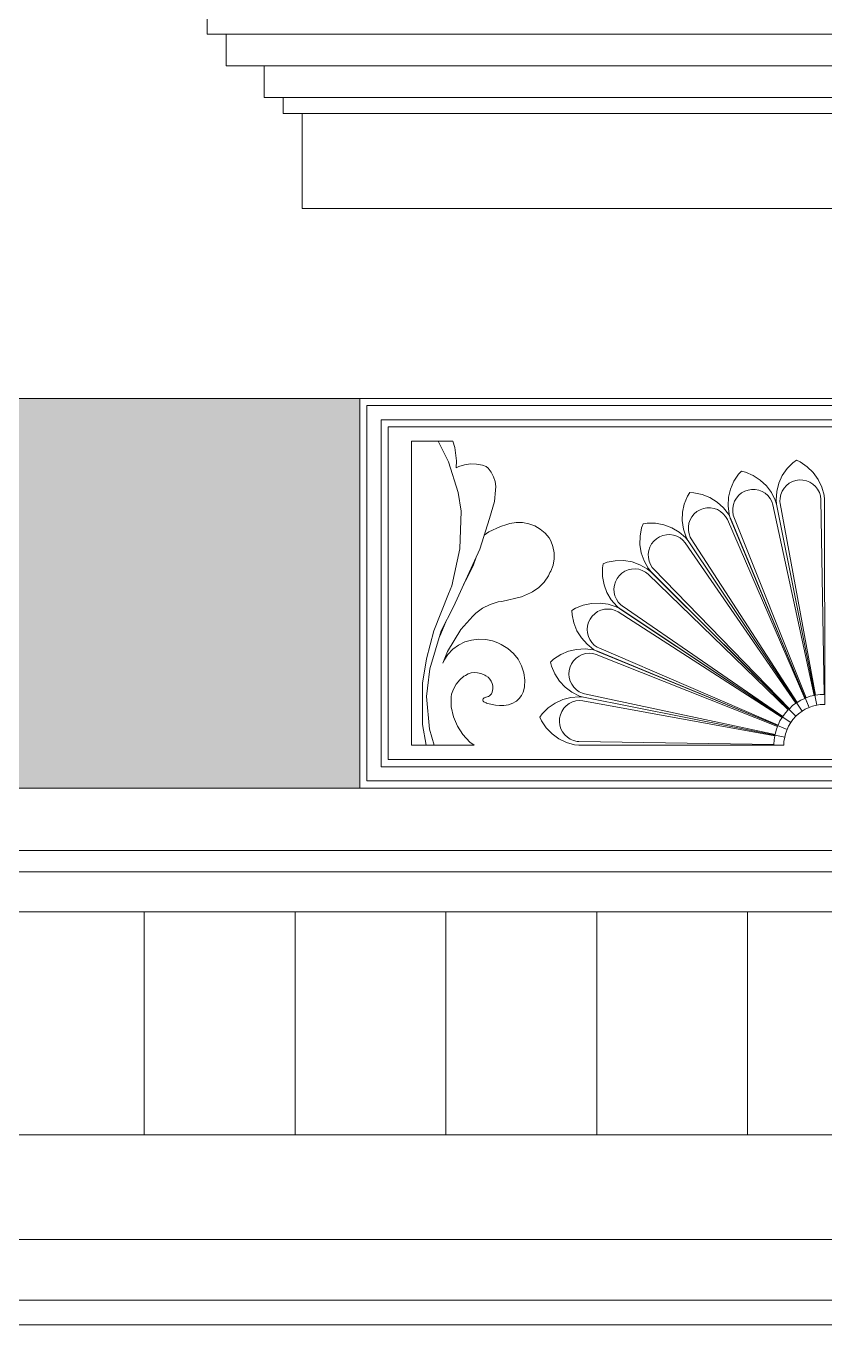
# Model space of a CAD drawing. Header units: millimetres. Extents: x 1177761 to 1329492, y 746793 to 827002.
# Drawn here: x 1236380 to 1237220, y 814990 to 816369 of the extents above; entities that cross this region are included whole.
import ezdxf

# ---------------------------------------------------------------- set-up
doc = ezdxf.new("R2010")
doc.units = ezdxf.units.MM
doc.layers.add('wall', color=5, linetype='Continuous', lineweight=30)

msp = doc.modelspace()

# ---------------------------------------------------------------- hatches: boundary and pattern name
at = {"layer": 'wall', "lineweight": 20, "ltscale": 2}
h = msp.add_hatch(dxfattribs=at)
h.set_pattern_fill('AR18', color=251, scale=20, style=0)
h.set_pattern_definition([(0, (-220131.96, 1390884.34), (100, 64), [192.5, -7.5]), (0, (-220231.96, 1390891.84), (100, 64), [192.5, -7.5]), (90, (-220131.96, 1390884.34), (-100, 64), [-71.5, 56.5]), (90, (-220139.46, 1390884.34), (-100, 64), [-71.5, 56.5])])
h.paths.add_polyline_path([(1236039.8, 817677.8), (1236002.3, 817677.8), (1236002.3, 817927.8), (1236039.8, 817927.8), (1236039.8, 817977.8), (1236002.3, 817977.8), (1236002.3, 818227.8), (1236039.8, 818227.8), (1236039.8, 818277.8), (1236002.3, 818277.8), (1236002.3, 818427.8), (1236077.3, 818427.8), (1236077.3, 818477.8), (1234662.5, 818477.8), (1234662.5, 816377.8), (1236002.3, 816377.8), (1236002.3, 816427.8), (1236039.8, 816427.8), (1236039.8, 816477.8), (1236002.3, 816477.8), (1236002.3, 816727.8), (1236039.8, 816727.8), (1236039.8, 816777.8), (1236002.3, 816777.8), (1236002.3, 817027.8), (1236039.8, 817027.8), (1236039.8, 817077.8), (1236002.3, 817077.8), (1236002.3, 817327.8), (1236039.8, 817327.8), (1236039.8, 817377.8), (1236002.3, 817377.8), (1236002.3, 817627.8), (1236039.8, 817627.8)])
h.paths.add_polyline_path([(1234662.5, 818477.8), (1234282.2, 818477.8), (1234282.2, 818427.8), (1234432.2, 818427.8), (1234432.2, 818277.8), (1234394.7, 818277.8), (1234394.7, 818227.8), (1234532.2, 818227.8), (1234532.2, 817977.8), (1234394.7, 817977.8), (1234394.7, 817927.8), (1234432.2, 817927.8), (1234432.2, 817677.8), (1234394.7, 817677.8), (1234394.7, 817627.8), (1234532.2, 817627.8), (1234532.2, 817377.8), (1234394.7, 817377.8), (1234394.7, 817327.8), (1234432.2, 817327.8), (1234432.2, 817077.8), (1234394.7, 817077.8), (1234394.7, 817027.8), (1234532.2, 817027.8), (1234532.2, 816777.8), (1234394.7, 816777.8), (1234394.7, 816727.8), (1234432.2, 816727.8), (1234432.2, 816477.8), (1234394.7, 816477.8), (1234394.7, 816427.8), (1234532.2, 816427.8), (1234532.2, 816377.8), (1234662.5, 816377.8)])
h.paths.add_polyline_path([(1236283.9, 815977.8), (1234662.5, 815977.8), (1234662.5, 815773.4, -0.10577), (1234618.5, 815567.8), (1236210, 815567.8, -0.248835)])
h.paths.add_polyline_path([(1234662.5, 815977.8), (1234432.2, 815977.8), (1234432.2, 815877.8), (1234394.7, 815877.8), (1234394.7, 815827.8), (1234532.2, 815827.8), (1234532.2, 815577.8), (1234282.4, 815577.8), (1234282.4, 815567.8), (1234618.5, 815567.8, 0.10577), (1234662.5, 815773.4)])
h.paths.add_polyline_path([(1236730.6, 815977.8), (1236382.1, 815977.8), (1236283.9, 815977.8, 0.248835), (1236210, 815567.8), (1236730.6, 815567.8)])
h.paths.add_polyline_path([(1236570.2, 816627.8), (1236670.2, 816627.8), (1236670.2, 816677.8), (1236645.2, 816677.8), (1236645.2, 816927.8), (1236670.2, 816927.8), (1236670.2, 816977.8), (1236570.2, 816977.8), (1236570.2, 817227.8), (1236670.2, 817227.8), (1236670.2, 817277.8), (1236645.2, 817277.8), (1236645.2, 817527.8), (1236670.2, 817527.8), (1236670.2, 817577.8), (1236570.2, 817577.8), (1236570.2, 817827.8), (1236670.2, 817827.8), (1236670.2, 817877.8), (1236645.2, 817877.8), (1236645.2, 818127.8), (1236670.2, 818127.8), (1236670.2, 818177.8), (1236570.2, 818177.8), (1236570.2, 818427.8), (1236720.2, 818427.8), (1236720.2, 818177.8), (1236720.2, 818127.8), (1236720.2, 817877.8), (1236720.2, 817827.8), (1236720.2, 817577.8), (1236720.2, 817527.8), (1236720.2, 817277.8), (1236720.2, 817227.8), (1236720.2, 816977.8), (1236720.2, 816927.8), (1236720.2, 816677.8), (1236720.2, 816627.8), (1236720.2, 816377.8), (1236745.4, 816377.8), (1236745.4, 816395), (1236745.4, 816395.5), (1236745.4, 818452.8), (1238595.4, 818452.8), (1238595.4, 816395.5), (1238595.4, 816395), (1238595.4, 816377.8), (1238620.5, 816377.8), (1238620.5, 816627.8), (1238620.5, 816677.8), (1238620.5, 816927.8), (1238620.5, 816977.8), (1238620.5, 817227.8), (1238620.5, 817277.8), (1238620.5, 817527.8), (1238620.5, 817577.8), (1238620.5, 817827.8), (1238620.5, 817877.8), (1238620.5, 818127.8), (1238620.5, 818177.8), (1238620.5, 818427.8), (1238770.5, 818427.8), (1238770.5, 818177.8), (1238670.5, 818177.8), (1238670.5, 818127.8), (1238695.5, 818127.8), (1238695.5, 817877.8), (1238670.5, 817877.8), (1238670.5, 817827.8), (1238770.5, 817827.8), (1238770.5, 817577.8), (1238670.5, 817577.8), (1238670.5, 817527.8), (1238695.5, 817527.8), (1238695.5, 817277.8), (1238670.5, 817277.8), (1238670.5, 817227.8), (1238770.5, 817227.8), (1238770.5, 816977.8), (1238670.5, 816977.8), (1238670.5, 816927.8), (1238695.5, 816927.8), (1238695.5, 816677.8), (1238670.5, 816677.8), (1238670.5, 816627.8), (1238770.5, 816627.8), (1238770.5, 816377.8), (1238870.2, 816377.8), (1238870.2, 816627.8), (1238970.2, 816627.8), (1238970.2, 816677.8), (1238945.2, 816677.8), (1238945.2, 816927.8), (1238970.2, 816927.8), (1238970.2, 816977.8), (1238870.2, 816977.8), (1238870.2, 817227.8), (1238970.2, 817227.8), (1238970.2, 817277.8), (1238945.2, 817277.8), (1238945.2, 817527.8), (1238970.2, 817527.8), (1238970.2, 817577.8), (1238870.2, 817577.8), (1238870.2, 817827.8), (1238970.2, 817827.8), (1238970.2, 817877.8), (1238945.2, 817877.8), (1238945.2, 818127.8), (1238970.2, 818127.8), (1238970.2, 818177.8), (1238870.2, 818177.8), (1238870.2, 818427.8), (1239020.2, 818427.8), (1239020.2, 818177.8), (1239020.2, 818127.8), (1239020.2, 817877.8), (1239020.2, 817827.8), (1239020.2, 817577.8), (1239020.2, 817527.8), (1239020.2, 817277.8), (1239020.2, 817227.8), (1239020.2, 816977.8), (1239020.2, 816927.8), (1239020.2, 816677.8), (1239020.2, 816627.8), (1239020.2, 816377.8), (1239045.2, 816377.8), (1239045.2, 816395), (1239045.2, 816395.5), (1239045.2, 818452.8), (1240895.2, 818452.8), (1240895.2, 816395.5), (1240895.2, 816395), (1240895.2, 816377.8), (1240920.5, 816377.8), (1240920.5, 816627.8), (1240920.5, 816677.8), (1240920.5, 816927.8), (1240920.5, 816977.8), (1240920.5, 817227.8), (1240920.5, 817277.8), (1240920.5, 817527.8), (1240920.5, 817577.8), (1240920.5, 817827.8), (1240920.5, 817877.8), (1240920.5, 818127.8), (1240920.5, 818177.8), (1240920.5, 818427.8), (1241070.5, 818427.8), (1241070.5, 818177.8), (1240970.5, 818177.8), (1240970.5, 818127.8), (1240995.5, 818127.8), (1240995.5, 817877.8), (1240970.5, 817877.8), (1240970.5, 817827.8), (1241070.5, 817827.8), (1241070.5, 817577.8), (1240970.5, 817577.8), (1240970.5, 817527.8), (1240995.5, 817527.8), (1240995.5, 817277.8), (1240970.5, 817277.8), (1240970.5, 817227.8), (1241070.5, 817227.8), (1241070.5, 816977.8), (1240970.5, 816977.8), (1240970.5, 816927.8), (1240995.5, 816927.8), (1240995.5, 816677.8), (1240970.5, 816677.8), (1240970.5, 816627.8), (1241070.5, 816627.8), (1241070.5, 816377.8), (1241380.2, 816377.8), (1241480.4, 816377.8), (1241480.4, 816627.8), (1241580.4, 816627.8), (1241580.4, 816677.8), (1241555.4, 816677.8), (1241555.4, 816927.8), (1241580.4, 816927.8), (1241580.4, 816977.8), (1241480.4, 816977.8), (1241480.4, 817227.8), (1241580.4, 817227.8), (1241580.4, 817277.8), (1241555.4, 817277.8), (1241555.4, 817527.8), (1241580.4, 817527.8), (1241580.4, 817577.8), (1241480.4, 817577.8), (1241480.4, 817827.8), (1241580.4, 817827.8), (1241580.4, 817877.8), (1241555.4, 817877.8), (1241555.4, 818127.8), (1241580.4, 818127.8), (1241580.4, 818177.8), (1241480.4, 818177.8), (1241480.4, 818427.8), (1241630.4, 818427.8), (1241630.4, 818177.8), (1241630.4, 818127.8), (1241630.4, 817877.8), (1241630.4, 817827.8), (1241630.4, 817577.8), (1241630.4, 817527.8), (1241630.4, 817277.8), (1241630.4, 817227.8), (1241630.4, 816977.8), (1241630.4, 816927.8), (1241630.4, 816677.8), (1241630.4, 816627.8), (1241630.4, 816378), (1241660.4, 816378), (1241660.4, 818452.8), (1242730.5, 818452.8), (1242730.5, 816378), (1242760.9, 816378), (1242760.9, 816627.8), (1242760.9, 816677.8), (1242760.9, 816927.8), (1242760.9, 816977.8), (1242760.9, 817227.8), (1242760.9, 817277.8), (1242760.9, 817527.8), (1242760.9, 817577.8), (1242760.9, 817827.8), (1242760.9, 817877.8), (1242760.9, 818127.8), (1242760.9, 818177.8), (1242760.9, 818427.8), (1242910.9, 818427.8), (1242910.9, 818177.8), (1242810.9, 818177.8), (1242810.9, 818127.8), (1242835.9, 818127.8), (1242835.9, 817877.8), (1242810.9, 817877.8), (1242810.9, 817827.8), (1242910.9, 817827.8), (1242910.9, 817577.8), (1242810.9, 817577.8), (1242810.9, 817527.8), (1242835.9, 817527.8), (1242835.9, 817277.8), (1242810.9, 817277.8), (1242810.9, 817227.8), (1242910.9, 817227.8), (1242910.9, 816977.8), (1242810.9, 816977.8), (1242810.9, 816927.8), (1242835.9, 816927.8), (1242835.9, 816677.8), (1242810.9, 816677.8), (1242810.9, 816627.8), (1242910.9, 816627.8), (1242910.9, 816377.8), (1243279.6, 816377.8), (1243279.6, 816627.8), (1243297.3, 816627.8), (1243297.3, 816677.8), (1243279.6, 816677.8), (1243279.6, 816927.8), (1243297.3, 816927.8), (1243297.3, 816977.8), (1243279.6, 816977.8), (1243279.6, 817227.8), (1243297.3, 817227.8), (1243297.3, 817277.8), (1243279.6, 817277.8), (1243279.6, 817527.8), (1243297.3, 817527.8), (1243297.3, 817577.8), (1243279.6, 817577.8), (1243279.6, 817827.8), (1243297.3, 817827.8), (1243297.3, 817877.8), (1243279.6, 817877.8), (1243279.6, 818127.8), (1243297.3, 818127.8), (1243297.3, 818177.8), (1243279.6, 818177.8), (1243279.6, 818427.8), (1243300.1, 818427.8), (1243300.1, 818477.8), (1243259, 818477.8), (1242910.9, 818477.8), (1241480.4, 818477.8), (1241070.5, 818477.8), (1238870.2, 818477.8), (1238770.5, 818477.8), (1236570.2, 818477.8), (1236077.3, 818477.8), (1236077.3, 818427.8), (1236227.3, 818427.8), (1236227.3, 818277.8), (1236189.8, 818277.8), (1236189.8, 818227.8), (1236327.3, 818227.8), (1236327.3, 817977.8), (1236189.8, 817977.8), (1236189.8, 817927.8), (1236227.3, 817927.8), (1236227.3, 817677.8), (1236189.8, 817677.8), (1236189.8, 817627.8), (1236327.3, 817627.8), (1236327.3, 817377.8), (1236189.8, 817377.8), (1236189.8, 817327.8), (1236227.3, 817327.8), (1236227.3, 817077.8), (1236189.8, 817077.8), (1236189.8, 817027.8), (1236327.3, 817027.8), (1236327.3, 816777.8), (1236189.8, 816777.8), (1236189.8, 816727.8), (1236227.3, 816727.8), (1236227.3, 816477.8), (1236189.8, 816477.8), (1236189.8, 816427.8), (1236327, 816427.8), (1236327, 816377.8), (1236570.2, 816377.8)])
h.paths.add_polyline_path([(1238851.7, 815977.8), (1238580.6, 815977.8), (1238580.6, 815567.8), (1238925.5, 815567.8, 0.248835)])
h.paths.add_polyline_path([(1239020.7, 815977.8), (1238851.7, 815977.8, -0.248835), (1238925.5, 815567.8), (1239020.7, 815567.8)])
h.paths.add_polyline_path([(1243350.4, 815977.8), (1243279.7, 815977.8), (1241358.4, 815977.8), (1240870.7, 815977.8), (1240870.7, 815567.8), (1243279.8, 815567.8), (1243350.4, 815567.8)])
at = {"layer": 'wall', "lineweight": 20, "ltscale": 50}
h = msp.add_hatch(dxfattribs=at)
h.set_pattern_fill('ANSI31', color=250, scale=50, angle=45, style=0)
edge = h.paths.add_edge_path()
edge.add_line((1234185, 816177.8), (1234185, 816271.7))
edge.add_line((1234185, 816271.7), (1229618.3, 815202.8))
edge.add_line((1229618.3, 815202.8), (1244018.2, 815202.8))
edge.add_line((1244018.2, 815202.8), (1243358.8, 815437.6))
edge.add_line((1243358.8, 815437.6), (1234282.4, 815437.6))
edge.add_line((1234282.4, 815437.6), (1234282.4, 815479.6))
edge.add_line((1234282.4, 815479.6), (1234270.6, 815479.6))
edge.add_line((1234270.6, 815479.6), (1234270.6, 815502.2))
edge.add_arc((1234272.8, 815532.8), 30.6, 207.6962, 265.7798, ccw=False)
edge.add_line((1234245.7, 815518.5), (1234237.7, 815533.8))
edge.add_arc((1234206.5, 815514.4), 36.7, 31.8583, 79.6449)
edge.add_line((1234213.1, 815550.5), (1234213.1, 815567.8))
edge.add_line((1234213.1, 815567.8), (1234282.4, 815567.8))
edge.add_line((1234282.4, 815567.8), (1234282.4, 815577.8))
edge.add_line((1234282.4, 815577.8), (1234207.2, 815577.8))
edge.add_line((1234207.2, 815577.8), (1234207.2, 815827.8))
edge.add_line((1234207.2, 815827.8), (1234244.7, 815827.8))
edge.add_line((1234244.7, 815827.8), (1234244.7, 815877.8))
edge.add_line((1234244.7, 815877.8), (1234207.2, 815877.8))
edge.add_line((1234207.2, 815877.8), (1234207.2, 816127.8))
edge.add_line((1234207.2, 816127.8), (1234244.7, 816127.8))
edge.add_line((1234244.7, 816127.8), (1234244.7, 816177.8))
edge.add_line((1234244.7, 816177.8), (1234185, 816177.8))

# ---------------------------------------------------------------- linework, layer by layer
at = {"layer": 'wall', "color": 250, "linetype": 'ByBlock', "lineweight": 20}
for p, q in [((1236730.6, 815567.8), (1236730.6, 815977.8)), ((1236738.1, 815575.3), (1236738.1, 815970.3)), ((1236738.1, 815970.3), (1238573.1, 815970.3)), ((1236753.1, 815955.3), (1236753.1, 815590.3)), ((1238558.1, 815955.3), (1236753.1, 815955.3)), ((1236760.6, 815947.8), (1236760.6, 815597.8)), ((1238550.6, 815947.8), (1236760.6, 815947.8)), ((1236785.2, 815612.9), (1236785.2, 815932.8)), ((1236785.2, 815932.8), (1236813.3, 815932.8)), ((1236813.3, 815932.8), (1236828.6, 815932.8)), ((1236813.3, 815932.8), (1236824, 815911.2)), ((1236828.6, 815932.8), (1236830.7, 815926.1)), ((1236830.7, 815926.1), (1236832.5, 815912.2)), ((1236824, 815911.2), (1236834.2, 815878.7)), ((1236832.5, 815912.2), (1236832, 815904.6)), ((1236832, 815904.6), (1236834.8, 815906.1)), ((1236834.8, 815906.1), (1236840.8, 815908)), ((1236840.8, 815908), (1236847.1, 815908.9)), ((1236847.1, 815908.9), (1236853.5, 815908.8)), ((1236853.5, 815908.8), (1236859.7, 815907.6)), ((1236859.7, 815907.6), (1236863.7, 815906.1)), ((1236863.7, 815906.1), (1236865.7, 815904.3)), ((1236865.7, 815904.3), (1236869, 815900.1)), ((1237175.3, 815896.6), (1237180.3, 815903.9)), ((1237180.3, 815903.9), (1237186.5, 815910.2)), ((1237186.5, 815910.2), (1237190.2, 815912.8)), ((1237190.2, 815912.8), (1237194.2, 815911)), ((1237194.2, 815911), (1237201.5, 815906)), ((1237201.5, 815906), (1237207.8, 815899.8)), ((1236869, 815900.1), (1236871.5, 815895.4)), ((1236871.5, 815895.4), (1236873.1, 815890.4)), ((1236873.1, 815890.4), (1236873.7, 815885.2)), ((1237120.8, 815882.4), (1237124.3, 815890.6)), ((1237124.3, 815890.6), (1237129.2, 815898)), ((1237129.2, 815898), (1237132.2, 815901.2)), ((1237132.2, 815901.2), (1237136.5, 815900.2)), ((1237136.5, 815900.2), (1237144.7, 815896.7)), ((1237144.7, 815896.7), (1237152.1, 815891.9)), ((1237152.1, 815891.9), (1237158.6, 815885.9)), ((1237169.4, 815879.9), (1237171.6, 815888.5)), ((1237171.6, 815888.5), (1237175.3, 815896.6)), ((1237179.6, 815886.2), (1237182.6, 815888.5)), ((1237182.6, 815888.5), (1237185.9, 815890.3)), ((1237185.9, 815890.3), (1237189.5, 815891.4)), ((1237189.5, 815891.4), (1237193.2, 815892)), ((1237193.2, 815892), (1237197, 815891.8)), ((1237197, 815891.8), (1237200.7, 815891.1)), ((1237200.7, 815891.1), (1237204.2, 815889.6)), ((1237204.2, 815889.6), (1237207.4, 815887.6)), ((1237207.8, 815899.8), (1237213, 815892.6)), ((1237213, 815892.6), (1237216.8, 815884.6)), ((1236834.2, 815878.7), (1236837.2, 815859.1)), ((1236873.5, 815881.1), (1236872.4, 815869.2)), ((1236873.7, 815885.2), (1236873.5, 815881.1)), ((1237072.2, 815866.7), (1237075.6, 815874.9)), ((1237075.6, 815874.9), (1237077.9, 815878.7)), ((1237077.9, 815878.7), (1237082.3, 815878.5)), ((1237082.3, 815878.5), (1237091, 815876.7)), ((1237091, 815876.7), (1237099.2, 815873.4)), ((1237118.8, 815873.8), (1237120.8, 815882.4)), ((1237127.1, 815873), (1237129.5, 815875.9)), ((1237129.5, 815875.9), (1237132.4, 815878.3)), ((1237132.4, 815878.3), (1237135.7, 815880.1)), ((1237135.7, 815880.1), (1237139.3, 815881.4)), ((1237139.3, 815881.4), (1237143, 815882)), ((1237143, 815882), (1237146.8, 815881.9)), ((1237146.8, 815881.9), (1237150.5, 815881.2)), ((1237150.5, 815881.2), (1237154, 815879.9)), ((1237154, 815879.9), (1237157.3, 815878)), ((1237157.3, 815878), (1237160.1, 815875.5)), ((1237158.6, 815885.9), (1237163.9, 815878.8)), ((1237160.1, 815875.5), (1237162.5, 815872.6)), ((1237163.9, 815878.8), (1237167.9, 815870.9)), ((1237168.7, 815871.1), (1237169.4, 815879.9)), ((1237172.9, 815873), (1237173.7, 815876.6)), ((1237173.7, 815876.6), (1237175.1, 815880.1)), ((1237175.1, 815880.1), (1237177.1, 815883.3)), ((1237177.1, 815883.3), (1237179.6, 815886.2)), ((1237207.4, 815887.6), (1237210.2, 815885.1)), ((1237210.2, 815885.1), (1237212.5, 815882.2)), ((1237212.5, 815882.2), (1237214.3, 815878.8)), ((1237214.3, 815878.8), (1237215.5, 815875.2)), ((1237215.5, 815875.2), (1237215.9, 815871.6)), ((1237216.8, 815884.6), (1237219.2, 815876.1)), ((1237219.2, 815876.1), (1237219.7, 815871.6)), ((1236872.4, 815869.2), (1236867.2, 815851.6)), ((1237070.4, 815858), (1237072.2, 815866.7)), ((1237085.5, 815858.7), (1237088.7, 815860.6)), ((1237088.7, 815860.6), (1237092.3, 815861.9)), ((1237092.3, 815861.9), (1237096, 815862.6)), ((1237096, 815862.6), (1237099.7, 815862.6)), ((1237099.2, 815873.4), (1237106.7, 815868.7)), ((1237099.7, 815862.6), (1237103.5, 815862)), ((1237103.5, 815862), (1237107, 815860.8)), ((1237106.7, 815868.7), (1237113.3, 815862.8)), ((1237107, 815860.8), (1237110.3, 815858.9)), ((1237113.3, 815862.8), (1237118.8, 815855.9)), ((1237118.3, 815864.9), (1237118.8, 815873.8)), ((1237119.3, 815856.1), (1237118.3, 815864.9)), ((1237123.1, 815862.5), (1237123.8, 815866.2)), ((1237123.1, 815858.8), (1237123.1, 815862.5)), ((1237123.8, 815866.2), (1237125.1, 815869.8)), ((1237125.1, 815869.8), (1237127.1, 815873)), ((1237162.5, 815872.6), (1237164.4, 815869.3)), ((1237164.4, 815869.3), (1237165.5, 815865.8)), ((1237165.5, 815865.8), (1237208.8, 815665.2)), ((1237167.9, 815870.9), (1237169.2, 815866.5)), ((1237169.2, 815866.6), (1237168.7, 815871.1)), ((1237211.6, 815655.1), (1237169.2, 815866.6)), ((1237169.2, 815866.5), (1237211.6, 815655.1)), ((1237172.8, 815869.2), (1237172.9, 815873)), ((1237173, 815867.3), (1237172.8, 815869.2)), ((1237210.3, 815665.6), (1237173, 815867.3)), ((1237215.9, 815871.6), (1237219.2, 815666.4)), ((1237219.7, 815871.6), (1237220, 815655.9)), ((1236837.2, 815859.1), (1236836, 815819.4)), ((1236867.2, 815851.6), (1236857, 815819.3)), ((1236888.6, 815846.1), (1236895.2, 815847.2)), ((1236895.2, 815847.2), (1236901.9, 815847.1)), ((1236901.9, 815847.1), (1236908.5, 815845.9)), ((1237028.8, 815845.9), (1237033.2, 815846.6)), ((1237033.2, 815846.6), (1237042, 815846.5)), ((1237070.1, 815849.2), (1237070.4, 815858)), ((1237071.3, 815840.4), (1237070.1, 815849.2)), ((1237077.1, 815846.5), (1237078.3, 815850)), ((1237078.3, 815850), (1237080.2, 815853.3)), ((1237080.2, 815853.3), (1237082.6, 815856.2)), ((1237082.6, 815856.2), (1237085.5, 815858.7)), ((1237110.3, 815858.9), (1237113.2, 815856.5)), ((1237113.2, 815856.5), (1237115.7, 815853.6)), ((1237115.7, 815853.6), (1237117.5, 815850.4)), ((1237117.5, 815850.4), (1237198.9, 815662.1)), ((1237118.8, 815855.9), (1237120.9, 815851.8)), ((1237120.6, 815851.8), (1237119.3, 815856.1)), ((1237203.6, 815652.6), (1237120.6, 815851.8)), ((1237120.9, 815851.8), (1237203.6, 815652.6)), ((1237123.7, 815855), (1237123.1, 815858.8)), ((1237124.3, 815853.3), (1237123.7, 815855)), ((1237200.3, 815662.6), (1237124.3, 815853.3)), ((1236861.6, 815833.9), (1236866.6, 815837.4)), ((1236866.6, 815837.4), (1236878.6, 815843.1)), ((1236878.6, 815843.1), (1236885.4, 815845.1)), ((1236885.4, 815845.1), (1236888.6, 815846.1)), ((1236908.5, 815845.9), (1236914.8, 815843.6)), ((1236914.8, 815843.6), (1236920.6, 815840.3)), ((1236920.6, 815840.3), (1236925.7, 815836)), ((1236925.7, 815836), (1236929.8, 815831)), ((1237025.4, 815824.2), (1237025.6, 815833)), ((1237025.6, 815833), (1237027.2, 815841.7)), ((1237027.2, 815841.7), (1237028.8, 815845.9)), ((1237042, 815846.5), (1237050.7, 815844.9)), ((1237046.1, 815832.2), (1237049.6, 815833.6)), ((1237049.6, 815833.6), (1237053.3, 815834.4)), ((1237050.7, 815844.9), (1237059, 815841.7)), ((1237053.3, 815834.4), (1237057.1, 815834.5)), ((1237057.1, 815834.5), (1237060.8, 815834)), ((1237059, 815841.7), (1237066.6, 815837.2)), ((1237060.8, 815834), (1237064.4, 815832.8)), ((1237064.4, 815832.8), (1237067.7, 815831)), ((1237066.6, 815837.2), (1237073.3, 815831.4)), ((1237074.1, 815831.9), (1237071.3, 815840.4)), ((1237076.5, 815842.8), (1237077.1, 815846.5)), ((1237076.5, 815839), (1237076.5, 815842.8)), ((1237077.2, 815835.3), (1237076.5, 815839)), ((1237078.5, 815831.7), (1237077.2, 815835.3)), ((1236836, 815819.4), (1236827.6, 815780.6)), ((1236857, 815819.3), (1236829.2, 815758.4)), ((1236929.8, 815831), (1236931.6, 815828.1)), ((1236931.6, 815828.1), (1236933.9, 815822)), ((1236933.9, 815822), (1236935.2, 815815.5)), ((1237026.9, 815815.4), (1237025.4, 815824.2)), ((1237034.8, 815817.9), (1237036, 815821.4)), ((1237036, 815821.4), (1237037.8, 815824.8)), ((1237037.8, 815824.8), (1237040.1, 815827.7)), ((1237040.1, 815827.7), (1237042.9, 815830.2)), ((1237042.9, 815830.2), (1237046.1, 815832.2)), ((1237067.7, 815831), (1237070.7, 815828.7)), ((1237070.7, 815828.7), (1237073.1, 815825.9)), ((1237073.1, 815825.9), (1237189.7, 815657)), ((1237073.3, 815831.4), (1237076.2, 815827.9)), ((1237076.1, 815828), (1237074.1, 815831.9)), ((1237196.2, 815648.7), (1237076.1, 815828)), ((1237076.2, 815827.9), (1237196.2, 815648.7)), ((1237079.5, 815830.1), (1237078.5, 815831.7)), ((1237191, 815657.9), (1237079.5, 815830.1)), ((1236850, 815801.5), (1236853.6, 815811.8)), ((1236935.2, 815808.9), (1236934.1, 815802.4)), ((1236935.2, 815815.5), (1236935.2, 815808.9)), ((1236986.7, 815803.8), (1236990.9, 815805.4)), ((1236990.9, 815805.4), (1236999.6, 815807)), ((1236999.6, 815807), (1237008.4, 815807.1)), ((1237008.4, 815807.1), (1237017.2, 815805.7)), ((1237017.2, 815805.7), (1237025.5, 815802.7)), ((1237029.8, 815807), (1237026.9, 815815.4)), ((1237034.1, 815799.3), (1237029.8, 815807)), ((1237034.2, 815814.1), (1237034.8, 815817.9)), ((1237034.4, 815810.4), (1237034.2, 815814.1)), ((1237035.1, 815806.7), (1237034.4, 815810.4)), ((1237036.5, 815803.2), (1237035.1, 815806.7)), ((1236843.1, 815787.7), (1236850, 815801.5)), ((1236930.8, 815794.6), (1236929.2, 815791)), ((1236931.8, 815796.2), (1236930.8, 815794.6)), ((1236934.1, 815802.4), (1236931.8, 815796.2)), ((1236986, 815799.4), (1236986.7, 815803.8)), ((1236986.1, 815790.6), (1236986, 815799.4)), ((1237003.7, 815791.2), (1237006.4, 815793.8)), ((1237006.4, 815793.8), (1237009.6, 815795.9)), ((1237009.6, 815795.9), (1237013, 815797.4)), ((1237013, 815797.4), (1237016.7, 815798.2)), ((1237016.7, 815798.2), (1237020.5, 815798.4)), ((1237020.5, 815798.4), (1237024.2, 815798)), ((1237024.2, 815798), (1237027.9, 815796.9)), ((1237025.5, 815802.7), (1237033.2, 815798.4)), ((1237027.9, 815796.9), (1237031.2, 815795.1)), ((1237031.2, 815795.1), (1237034.1, 815792.9)), ((1237033.2, 815798.4), (1237036.8, 815795.5)), ((1237036.9, 815795.8), (1237034.1, 815799.3)), ((1237034.1, 815792.9), (1237181.6, 815650.2)), ((1237038.5, 815800), (1237036.5, 815803.2)), ((1237036.8, 815795.5), (1237189.6, 815643.3)), ((1237189.6, 815643.3), (1237036.9, 815795.8)), ((1237039.8, 815798.5), (1237038.5, 815800)), ((1237182.8, 815651.3), (1237039.8, 815798.5)), ((1236827.6, 815780.6), (1236823.9, 815772.3)), ((1236839.9, 815781.9), (1236843.1, 815787.7)), ((1236919, 815778.8), (1236912.4, 815774.2)), ((1236924.6, 815784.5), (1236919, 815778.8)), ((1236929.2, 815791), (1236924.6, 815784.5)), ((1236987.7, 815781.8), (1236986.1, 815790.6)), ((1236990.8, 815773.5), (1236987.7, 815781.8)), ((1236998.1, 815777.5), (1236998.6, 815781.2)), ((1236998.6, 815781.2), (1236999.7, 815784.9)), ((1236999.7, 815784.9), (1237001.4, 815788.2)), ((1237001.4, 815788.2), (1237003.7, 815791.2)), ((1236823.9, 815772.3), (1236808.5, 815733.1)), ((1236880.1, 815764), (1236876.4, 815763.6)), ((1236900.7, 815768.9), (1236880.1, 815764)), ((1236910.5, 815773.3), (1236900.7, 815768.9)), ((1236912.4, 815774.2), (1236910.5, 815773.3)), ((1236995.3, 815765.9), (1236990.8, 815773.5)), ((1237001.1, 815759.1), (1236995.3, 815765.9)), ((1236998.3, 815773.7), (1236998.1, 815777.5)), ((1236999.2, 815770.1), (1236998.3, 815773.7)), ((1237000.7, 815766.6), (1236999.2, 815770.1)), ((1237002.7, 815763.4), (1237000.7, 815766.6)), ((1236829.2, 815758.4), (1236816.3, 815733.1)), ((1236852.7, 815751.8), (1236849.7, 815748.6)), ((1236859.9, 815757), (1236852.7, 815751.8)), ((1236867.8, 815761), (1236859.9, 815757)), ((1236876.4, 815763.6), (1236867.8, 815761)), ((1236954, 815754.7), (1236957.7, 815757)), ((1236954.1, 815750.2), (1236954, 815754.7)), ((1236955.9, 815741.5), (1236954.1, 815750.2)), ((1236957.7, 815757), (1236965.9, 815760.3)), ((1236965.9, 815760.3), (1236974.6, 815762.1)), ((1236974.6, 815762.1), (1236983.5, 815762.4)), ((1236975.2, 815748.7), (1236977.9, 815751.3)), ((1236977.9, 815751.3), (1236981, 815753.5)), ((1236981, 815753.5), (1236984.5, 815755)), ((1236983.5, 815762.4), (1236992.2, 815761.2)), ((1236984.5, 815755), (1236988.1, 815755.9)), ((1236988.1, 815755.9), (1236991.9, 815756.2)), ((1236991.9, 815756.2), (1236995.7, 815755.9)), ((1236992.2, 815761.2), (1237000.6, 815758.4)), ((1236995.7, 815755.9), (1236999.3, 815754.8)), ((1236999.3, 815754.8), (1237002.6, 815753.2)), ((1237000.6, 815758.4), (1237004.7, 815756.3)), ((1237004.5, 815756.3), (1237001.1, 815759.1)), ((1237002.6, 815753.2), (1237175.1, 815641.9)), ((1237005.3, 815760.7), (1237002.7, 815763.4)), ((1237184.3, 815636.7), (1237004.5, 815756.3)), ((1237004.7, 815756.3), (1237184.3, 815636.7)), ((1237006.8, 815759.5), (1237005.3, 815760.7)), ((1237175.9, 815643.2), (1237006.8, 815759.5)), ((1236816.1, 815730.1), (1236822, 815744.4)), ((1236849.7, 815748.6), (1236837.1, 815734.7)), ((1236959.2, 815733.3), (1236955.9, 815741.5)), ((1236970, 815734.8), (1236970.4, 815738.6)), ((1236970.4, 815738.6), (1236971.4, 815742.2)), ((1236971.4, 815742.2), (1236973, 815745.6)), ((1236973, 815745.6), (1236975.2, 815748.7)), ((1236808.5, 815733.1), (1236801, 815703.7)), ((1236816.3, 815733.1), (1236804.3, 815693.4)), ((1236814.3, 815726.4), (1236816.1, 815730.1)), ((1236837.1, 815734.7), (1236822.9, 815711.6)), ((1236841.1, 815721.5), (1236848.3, 815723.6)), ((1236848.3, 815723.6), (1236855.7, 815724.6)), ((1236855.7, 815724.6), (1236863.2, 815724.2)), ((1236863.2, 815724.2), (1236870.5, 815722.7)), ((1236870.5, 815722.7), (1236875.8, 815720.5)), ((1236963.9, 815725.8), (1236959.2, 815733.3)), ((1236969.8, 815719.1), (1236963.9, 815725.8)), ((1236970.3, 815731.1), (1236970, 815734.8)), ((1236971.2, 815727.4), (1236970.3, 815731.1)), ((1236972.8, 815724), (1236971.2, 815727.4)), ((1236974.9, 815720.9), (1236972.8, 815724)), ((1236822.9, 815711.6), (1236818, 815699.1)), ((1236823.5, 815708.5), (1236828.6, 815713.8)), ((1236828.6, 815713.8), (1236834.5, 815718.2)), ((1236834.5, 815718.2), (1236841.1, 815721.5)), ((1236875.8, 815720.5), (1236879.6, 815719)), ((1236879.6, 815719), (1236886.4, 815714.7)), ((1236886.4, 815714.7), (1236892.4, 815709.5)), ((1236892.4, 815709.5), (1236897.3, 815703.3)), ((1236942.2, 815708.2), (1236950.3, 815711.7)), ((1236950.3, 815711.7), (1236958.9, 815713.7)), ((1236958.9, 815713.7), (1236967.8, 815714.2)), ((1236964.8, 815708.3), (1236968.4, 815709.3)), ((1236967.8, 815714.2), (1236976.6, 815713.1)), ((1236968.4, 815709.3), (1236972.2, 815709.6)), ((1236976.8, 815713.7), (1236969.8, 815719.1)), ((1236972.2, 815709.6), (1236975.9, 815709.3)), ((1236977.5, 815718.2), (1236974.9, 815720.9)), ((1236975.9, 815709.3), (1236979.5, 815708.3)), ((1236976.6, 815713.1), (1236980.9, 815711.8)), ((1236980.7, 815711.6), (1236976.8, 815713.7)), ((1236980.6, 815716), (1236977.5, 815718.2)), ((1236982.3, 815715.2), (1236980.6, 815716)), ((1237180.3, 815629.3), (1236980.7, 815711.6)), ((1236980.9, 815711.8), (1237180.3, 815629.3)), ((1237170.9, 815634.1), (1236982.3, 815715.2)), ((1236801, 815703.7), (1236796.7, 815678.2)), ((1236818, 815699.1), (1236819.5, 815702.4)), ((1236819.5, 815702.4), (1236823.5, 815708.5)), ((1236897.3, 815703.3), (1236901, 815696.3)), ((1236901, 815696.3), (1236903.4, 815688.9)), ((1236931.5, 815700.4), (1236934.7, 815703.4)), ((1236932.5, 815696), (1236931.5, 815700.4)), ((1236936, 815687.9), (1236932.5, 815696)), ((1236934.7, 815703.4), (1236942.2, 815708.2)), ((1236951, 815691.6), (1236951.9, 815695.2)), ((1236951.9, 815695.2), (1236953.5, 815698.6)), ((1236953.5, 815698.6), (1236955.6, 815701.7)), ((1236955.6, 815701.7), (1236958.3, 815704.4)), ((1236958.3, 815704.4), (1236961.4, 815706.6)), ((1236961.4, 815706.6), (1236964.8, 815708.3)), ((1236979.5, 815708.3), (1237170.3, 815632.7)), ((1236804.3, 815693.4), (1236801.8, 815672.8)), ((1236804.3, 815693.3), (1236804.4, 815693.6)), ((1236835.8, 815681.6), (1236832, 815677.1)), ((1236840.3, 815685.4), (1236835.8, 815681.6)), ((1236840.4, 815685.4), (1236840.3, 815685.4)), ((1236841.8, 815686.4), (1236840.4, 815685.4)), ((1236844.7, 815687.9), (1236841.8, 815686.4)), ((1236847.9, 815688.9), (1236844.7, 815687.9)), ((1236851.3, 815689.3), (1236847.9, 815688.9)), ((1236854.6, 815689.2), (1236851.3, 815689.3)), ((1236857.9, 815688.5), (1236854.6, 815689.2)), ((1236861, 815687.3), (1236857.9, 815688.5)), ((1236862.3, 815686.5), (1236861, 815687.3)), ((1236863.5, 815686), (1236862.3, 815686.5)), ((1236865.7, 815684.4), (1236863.5, 815686)), ((1236867.5, 815682.5), (1236865.7, 815684.4)), ((1236869, 815680.3), (1236867.5, 815682.5)), ((1236903.4, 815688.9), (1236904.4, 815681.2)), ((1236904.4, 815681.2), (1236904, 815674.3)), ((1236940.8, 815680.4), (1236936, 815687.9)), ((1236950.7, 815687.8), (1236951, 815691.6)), ((1236951.1, 815684), (1236950.7, 815687.8)), ((1236952.1, 815680.4), (1236951.1, 815684)), ((1236796.7, 815678.2), (1236796.8, 815634.6)), ((1236801.8, 815672.8), (1236800.9, 815664.1)), ((1236829.2, 815672), (1236827.3, 815666.6)), ((1236832, 815677.1), (1236829.2, 815672)), ((1236870.1, 815677.9), (1236869, 815680.3)), ((1236869.2, 815666.9), (1236869.5, 815667.5)), ((1236869.5, 815667.5), (1236869.7, 815667.7)), ((1236869.7, 815667.7), (1236870.5, 815670.2)), ((1236870.7, 815675.4), (1236870.1, 815677.9)), ((1236870.5, 815670.2), (1236870.8, 815672.7)), ((1236870.8, 815672.7), (1236870.7, 815675.4)), ((1236902.6, 815668.6), (1236900.8, 815665.1)), ((1236903.8, 815672.4), (1236902.6, 815668.6)), ((1236904, 815674.3), (1236903.8, 815672.4)), ((1236946.9, 815673.9), (1236940.8, 815680.4)), ((1236953.9, 815668.6), (1236946.9, 815673.9)), ((1236953.7, 815677), (1236952.1, 815680.4)), ((1236955.9, 815673.9), (1236953.7, 815677)), ((1236961.9, 815664.6), (1236953.9, 815668.6)), ((1236958.6, 815671.3), (1236955.9, 815673.9)), ((1236961.7, 815669.1), (1236958.6, 815671.3)), ((1236965.1, 815667.6), (1236961.7, 815669.1)), ((1236967, 815667.1), (1236965.1, 815667.6)), ((1236800.9, 815664.1), (1236804.1, 815629.6)), ((1236827.3, 815666.6), (1236826.8, 815663.7)), ((1236826.8, 815663.7), (1236827, 815653.3)), ((1236860, 815660.7), (1236860.1, 815661.1)), ((1236860.2, 815660.1), (1236860, 815660.7)), ((1236860.1, 815661.1), (1236860.5, 815661.7)), ((1236860.6, 815659.4), (1236860.2, 815660.1)), ((1236860.5, 815661.7), (1236861.1, 815662.3)), ((1236861.2, 815658.7), (1236860.6, 815659.4)), ((1236861.1, 815662.3), (1236861.7, 815662.8)), ((1236862, 815658.1), (1236861.2, 815658.7)), ((1236861.7, 815662.8), (1236862.5, 815663.2)), ((1236862.8, 815657.7), (1236862, 815658.1)), ((1236862.5, 815663.2), (1236863.2, 815663.4)), ((1236863.7, 815657.4), (1236862.8, 815657.7)), ((1236863.2, 815663.4), (1236863.6, 815663.5)), ((1236863.6, 815663.5), (1236864.6, 815663.7)), ((1236864.1, 815657.3), (1236863.7, 815657.4)), ((1236865.1, 815656.8), (1236864.1, 815657.3)), ((1236864.6, 815663.7), (1236866, 815664.2)), ((1236873.4, 815655), (1236865.1, 815656.8)), ((1236866, 815664.2), (1236867.2, 815664.9)), ((1236867.2, 815664.9), (1236868.3, 815665.8)), ((1236868.3, 815665.8), (1236869.2, 815666.9)), ((1236877.6, 815654.8), (1236873.4, 815655)), ((1236882.2, 815654.7), (1236877.6, 815654.8)), ((1236887.1, 815655.5), (1236882.2, 815654.7)), ((1236891.9, 815657.2), (1236887.1, 815655.5)), ((1236894.1, 815658.4), (1236891.9, 815657.2)), ((1236895.5, 815659.3), (1236894.1, 815658.4)), ((1236898.4, 815662), (1236895.5, 815659.3)), ((1236900.8, 815665.1), (1236898.4, 815662)), ((1236928.9, 815652.2), (1236936.2, 815657.2)), ((1236936.2, 815657.2), (1236944.3, 815660.9)), ((1236944.3, 815660.9), (1236952.9, 815663.1)), ((1236945.5, 815651.7), (1236948, 815654.4)), ((1236948, 815654.4), (1236951.1, 815656.7)), ((1236951.1, 815656.7), (1236954.4, 815658.4)), ((1236952.9, 815663.1), (1236961.7, 815663.7)), ((1236954.4, 815658.4), (1236958.1, 815659.5)), ((1236958.1, 815659.5), (1236961.8, 815659.9)), ((1236961.7, 815663.7), (1236966.2, 815663.3)), ((1236961.8, 815659.9), (1236965.5, 815659.6)), ((1236966.1, 815663.3), (1236961.9, 815664.6)), ((1236965.5, 815659.6), (1237167.4, 815622.6)), ((1237177.9, 815621.3), (1236966.1, 815663.3)), ((1236966.2, 815663.3), (1237177.9, 815621.3)), ((1237167.7, 815624.1), (1236967, 815667.1)), ((1237186.1, 815654.6), (1237182.8, 815651.3)), ((1237189.7, 815657), (1237186.1, 815654.6)), ((1237194.9, 815660.4), (1237191, 815657.9)), ((1237198.9, 815662.1), (1237194.9, 815660.4)), ((1237204.6, 815664.4), (1237200.3, 815662.6)), ((1237207, 815654.1), (1237203.6, 815652.6)), ((1237208.8, 815665.2), (1237204.6, 815664.4)), ((1237211.6, 815655.1), (1237207, 815654.1)), ((1237215, 815666.4), (1237210.3, 815665.6)), ((1237215.3, 815655.8), (1237211.6, 815655.1)), ((1237219.2, 815666.4), (1237215, 815666.4)), ((1237220, 815655.9), (1237215.3, 815655.8)), ((1236827, 815653.3), (1236829.3, 815642.9)), ((1236829.3, 815642.9), (1236833.4, 815633.1)), ((1236920, 815642.4), (1236922.6, 815646)), ((1236921.8, 815638.4), (1236920, 815642.4)), ((1236922.6, 815646), (1236928.9, 815652.2)), ((1236940.8, 815637.6), (1236941, 815641.4)), ((1236941, 815641.4), (1236941.9, 815645)), ((1236941.9, 815645), (1236943.4, 815648.5)), ((1236943.4, 815648.5), (1236945.5, 815651.7)), ((1237175.1, 815641.9), (1237172.7, 815638.4)), ((1237178.6, 815647.1), (1237175.9, 815643.2)), ((1237181.6, 815650.2), (1237178.6, 815647.1)), ((1237186.3, 815639.9), (1237184.3, 815636.7)), ((1237189.6, 815643.3), (1237186.3, 815639.9)), ((1237192.3, 815646), (1237189.6, 815643.3)), ((1237196.2, 815648.7), (1237192.3, 815646)), ((1237199.3, 815650.8), (1237196.2, 815648.7)), ((1237203.6, 815652.6), (1237199.3, 815650.8)), ((1236796.8, 815634.6), (1236800.5, 815613.1)), ((1236804.1, 815629.6), (1236808.9, 815612.8)), ((1236833.4, 815633.1), (1236839.2, 815624.1)), ((1236926.8, 815631.1), (1236921.8, 815638.4)), ((1236933, 815624.7), (1236926.8, 815631.1)), ((1236941.3, 815633.9), (1236940.8, 815637.6)), ((1236942.4, 815630.2), (1236941.3, 815633.9)), ((1236944, 815626.9), (1236942.4, 815630.2)), ((1236946.3, 815623.8), (1236944, 815626.9)), ((1237168.7, 815628.7), (1237167.7, 815624.1)), ((1237170.3, 815632.7), (1237168.7, 815628.7)), ((1237172.7, 815638.4), (1237170.9, 815634.1)), ((1237180.3, 815629.3), (1237178.6, 815625)), ((1237181.7, 815632.8), (1237180.3, 815629.3)), ((1237184.3, 815636.7), (1237181.7, 815632.8)), ((1236800.5, 815613.1), (1236785.2, 815612.9)), ((1236808.9, 815612.8), (1236785.2, 815612.9)), ((1236850.9, 815612.9), (1236808.9, 815612.8)), ((1236839.2, 815624.1), (1236846.6, 815616.2)), ((1236846.6, 815616.2), (1236850.9, 815612.9)), ((1236940.2, 815619.5), (1236933, 815624.7)), ((1236948.2, 815615.7), (1236940.2, 815619.5)), ((1236949.1, 815621.3), (1236946.3, 815623.8)), ((1236956.7, 815613.3), (1236948.2, 815615.7)), ((1236952.2, 815619.2), (1236949.1, 815621.3)), ((1236955.7, 815617.7), (1236952.2, 815619.2)), ((1236959.4, 815616.8), (1236955.7, 815617.7)), ((1236961.1, 815612.8), (1236956.7, 815613.3)), ((1236961.2, 815616.7), (1236959.4, 815616.8)), ((1237177, 815612.9), (1236961.1, 815612.8)), ((1237166.5, 815613.7), (1236961.2, 815616.7)), ((1237166.6, 815618.4), (1237166.5, 815613.7)), ((1237167.4, 815622.6), (1237166.6, 815618.4)), ((1237177.9, 815621.3), (1237177, 815616.7)), ((1237177, 815616.7), (1237177, 815612.9)), ((1237178.6, 815625), (1237177.9, 815621.3)), ((1236753.1, 815590.3), (1238558.1, 815590.3)), ((1236760.6, 815597.8), (1238550.6, 815597.8)), ((1238573.1, 815575.3), (1236738.1, 815575.3))]:
    msp.add_line(p, q, dxfattribs=at)
at = {"layer": 'wall', "color": 250, "lineweight": 20, "ltscale": 50}
for p, q in [((1234270.6, 815502.2), (1264963.5, 815502.2)), ((1229651.5, 815092.8), (1244000.8, 815093)), ((1244010, 815028.8), (1229651.4, 815028.8))]:
    msp.add_line(p, q, dxfattribs=at)
for points in [[(1238869.4, 816377.8), (1238770.2, 816377.8), (1238770.2, 816361.2), (1238750.2, 816361.2), (1238750.2, 816327.8), (1238710.2, 816327.8), (1238710.2, 816294.5), (1238690.2, 816294.5), (1238690.2, 816277.8), (1238670.2, 816277.8), (1238670.2, 816177.8), (1236670.2, 816177.8), (1236670.2, 816277.8), (1236650.2, 816277.8), (1236650.2, 816294.5), (1236630.2, 816294.5), (1236630.2, 816327.8), (1236590.2, 816327.8), (1236590.2, 816361.2), (1236570.2, 816361.2), (1236570.2, 816377.8), (1236327, 816377.8), (1236327, 816377.8)], [(1234185, 816177.8), (1234185, 816271.7), (1229618.3, 815202.8), (1244018.2, 815202.8)], [(1234514.5, 816177.8), (1234244.7, 816177.8), (1234244.7, 816172.6), (1234244.7, 816172.6), (1234244.7, 816127.8), (1234432.2, 816127.8), (1234432.2, 815977.8), (1236382.1, 815977.8), (1236382.1, 815977.8), (1241358.4, 815977.8)], [(1244018.2, 815202.8), (1229618.3, 815202.8)], [(1244018.2, 815202.8), (1229618.3, 815202.8)]]:
    msp.add_lwpolyline(points, dxfattribs=at)
for points in [[(1238770.2, 816377.8), (1238620.5, 816377.8), (1238595.4, 816377.8), (1236570.2, 816377.8), (1236570.2, 816361.2), (1236590.2, 816361.2), (1238770.2, 816361.2)], [(1238750.2, 816361.2), (1236590.2, 816361.2), (1236590.2, 816327.8), (1236630.2, 816327.8), (1238750.2, 816327.8)], [(1238710.2, 816327.8), (1236630.2, 816327.8), (1236630.2, 816294.5), (1236650.2, 816294.5), (1238710.2, 816294.5)], [(1238690.2, 816294.5), (1236650.2, 816294.5), (1236650.2, 816277.8), (1236670.2, 816277.8), (1238690.2, 816277.8)], [(1238670.2, 816277.8), (1236670.2, 816277.8), (1236670.2, 816177.8), (1238670.2, 816177.8)], [(1244070.1, 814977.8), (1229668.8, 814977.8), (1229668.8, 815002.8), (1244070.1, 815002.8)]]:
    msp.add_lwpolyline(points, close=True, dxfattribs=at)
for points in [[(1243358.8, 815437.6), (1234282.4, 815437.6), (1234282.4, 815479.6), (1234270.6, 815479.6), (1234270.6, 815502.2, -0.259007), (1234245.7, 815518.5), (1234237.7, 815533.8, 0.211583), (1234213.1, 815550.5), (1234213.1, 815567.8), (1234282.4, 815567.8), (1234282.4, 815577.8), (1234207.2, 815577.8), (1234207.2, 815827.8), (1234244.7, 815827.8), (1234244.7, 815877.8), (1234207.2, 815877.8), (1234207.2, 816127.8), (1234244.7, 816127.8), (1234244.7, 816177.8), (1234244.7, 816177.8), (1234185, 816177.8)], [(1243298.6, 815479.6), (1234282.4, 815479.6), (1234270.6, 815479.6), (1234270.6, 815502.2, -0.258678), (1234245.7, 815518.5), (1234240.1, 815529.1, 0.249514), (1234213.1, 815550.5), (1234213.1, 815567.8), (1243279.8, 815567.8)]]:
    msp.add_lwpolyline(points, format="xyb", dxfattribs=at)
msp.add_lwpolyline([(1229618.3, 815202.8), (1229651.5, 815092.8), (1229651.5, 815092.8), (1229606.5, 815092.8), (1229606.5, 815075.5, -0.252309), (1229634.1, 815053.2), (1229637.8, 815039.9, 0.253222), (1229651.5, 815028.8), (1229651.5, 815020.1, -0.414903), (1229668.8, 815002.8), (1230253.9, 815002.8), (1244002.8, 815002.8), (1244002.8, 815002.8), (1244002.8, 815002.8, -0.177842), (1244010, 815020.3), (1244010, 815029, 0.217886), (1244015.7, 815040.1), (1244017.2, 815053.4, -0.183996), (1244028.6, 815075.7), (1244028.6, 815093), (1244000.8, 815093), (1244000.8, 815093), (1244018.2, 815202.8)], format="xyb", close=True, dxfattribs=at)

doc.saveas('drawing.dxf')
